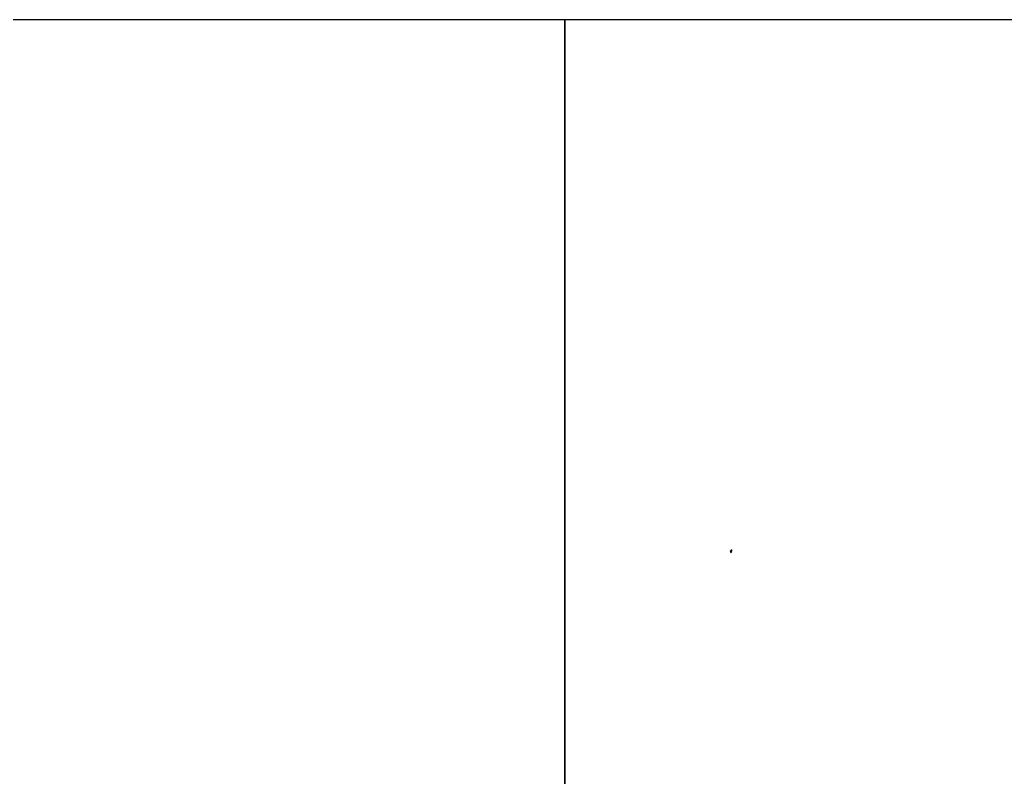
# Model space of a CAD drawing. Header units: millimetres. Extents: x 2519235 to 7246330, y 25937 to 201821.
# Drawn here: x 2672459 to 2713937, y 127965 to 159821 of the extents above; entities that cross this region are included whole.
import ezdxf

# ---------------------------------------------------------------- set-up
doc = ezdxf.new("R2010")
doc.units = ezdxf.units.MM
doc.set_wipeout_variables(frame=1)
doc.linetypes.add('CENTER', pattern=[50.8, 31.75, -6.35, 6.35, -6.35])
for name, color, linetype in [('000 - STRUCTURE_STEEL_ACCESORIES_MAIN_COLOR_2', 7, 'Continuous'), ('000 - STRUCTURE_STEEL_ACCESORIES_WIPEOUT_', 7, 'Continuous'), ('010 - ASPG_ACCESSORIES_HATCH_', 7, 'Continuous'), ('010 - ASPG_ACCESSORIES_SUB_COLOR_2', 7, 'Continuous'), ('010 - ASPG_ACCESSORIES_SYMBOL_', 7, 'Continuous'), ('010 - ASPG_FASTERN_HIDDEN_', 7, 'Continuous'), ('010 - ASPG_FASTERN_MAIN_COLOR_1', 7, 'Continuous'), ('010 - ASPG_FASTERN_SUB_COLOR_2', 7, 'Continuous')]:
    doc.layers.add(name, color=color, linetype=linetype)

# ---------------------------------------------------------------- blocks, each defined once
blk = doc.blocks.new('*U3382')
at = {"layer": '010 - ASPG_ACCESSORIES_SUB_COLOR_2', "color": 7}
for p, q in [((-2, -2), (-2, 0)), ((2, -1), (2, 0)), ((-3, -2), (3, -1)), ((-3, -2), (-2, -2)), ((-3, -2), (-2, -2)), ((-3, -4), (-2, -3)), ((-3, -4), (3, -3)), ((-3, -4), (-2, -4)), ((-3, -6), (-2, -5)), ((-3, -6), (-2, -6)), ((-3, -6), (3, -5)), ((-3, -6), (-2, -5)), ((-3, -6), (-2, -6)), ((-3, -6), (3, -5)), ((-3, -7), (-2, -8)), ((-3, -7), (-2, -7)), ((-3, -7), (3, -7)), ((-3, -9), (-2, -9)), ((-3, -9), (-2, -9)), ((-3, -9), (-2, -9)), ((-3, -11), (-2, -11)), ((-3, -11), (-2, -11)), ((-3, -11), (-2, -11)), ((-2, -2), (2, -1)), ((-2, -3), (-2, -2)), ((-2, -2), (2, -2)), ((-2, -3), (2, -3)), ((-2, -5), (-2, -4)), ((-2, -4), (2, -4)), ((-2, -5), (2, -5)), ((-2, -6), (2, -5)), ((-2, -5), (2, -5)), ((-2, -6), (2, -5)), ((-2, -7), (-2, -6)), ((-2, -7), (-2, -6)), ((-2, -7), (2, -6)), ((-2, -8), (2, -7)), ((-2, -9), (-2, -8)), ((-2, -9), (-1, -9)), ((-2, -9), (-2, -9)), ((-2, -11), (-2, -9)), ((-2, -11), (-2, -11)), ((-2, -11), (-2, -11)), ((-2, -12), (-2, -11)), ((-2, -12), (-2, -16)), ((0, -17), (-2, -16)), ((0, -8), (2, -8)), ((0, -17), (2, -16)), ((1, -9), (2, -9)), ((1, -9), (3, -9)), ((1, -11), (3, -10)), ((1, -10), (2, -10)), ((1, -11), (2, -11)), ((3, -1), (2, -1)), ((3, -1), (2, -2)), ((2, -3), (2, -2)), ((3, -3), (2, -3)), ((3, -3), (2, -4)), ((2, -5), (2, -4)), ((3, -5), (2, -5)), ((2, -6), (2, -5)), ((3, -5), (2, -5)), ((2, -6), (2, -5)), ((3, -5), (2, -5)), ((3, -5), (2, -5)), ((3, -7), (2, -6)), ((3, -7), (2, -7)), ((2, -8), (2, -7)), ((3, -9), (2, -8)), ((3, -9), (2, -9)), ((2, -10), (2, -9)), ((3, -10), (2, -10)), ((3, -10), (2, -11)), ((2, -11), (2, -16))]:
    blk.add_line(p, q, dxfattribs=at)
blk.add_lwpolyline([(0, -17), (1, -11), (1, -9, 0.417657), (0, -8, 0.070993), (-2, -9), (-2, -12)], format="xyb", dxfattribs=at)
at = {"layer": '010 - ASPG_ACCESSORIES_SYMBOL_', "color": 7, "linetype": 'CENTER'}
blk.add_line((0, 6), (0, -18), dxfattribs=at)
at = {"layer": '010 - ASPG_FASTERN_MAIN_COLOR_1', "color": 7}
for p, q in [((-6, 1), (-6, 0)), ((6, 0), (-6, 0)), ((5, 1), (-5, 1)), ((-5, 1), (-4, 1)), ((-4, 5), (-4, 1)), ((4, 1), (-4, 1)), ((3, 5), (-3, 5)), ((-3, 1), (-2, 1)), ((-2, 5), (-2, 1)), ((2, 5), (2, 1)), ((2, 1), (2, 1)), ((4, 5), (4, 1)), ((5, 1), (4, 1)), ((6, 1), (6, 0))]:
    blk.add_line(p, q, dxfattribs=at)
for centre, radius, start, end in [((-5, 1), 0.3, 90, 180), ((-3, 4), 1.56, 48.0171, 131.9829), ((0, 0), 5.63, 68.2799, 111.7201), ((3, 4), 1.56, 48.0171, 131.9829), ((5, 1), 0.3, 0, 90)]:
    blk.add_arc(centre, radius, start, end, dxfattribs=at)
blk = doc.blocks.new('000_ASPG_TYP_FILES_EXPANSION_BOLT_1')
at = {"layer": '010 - ASPG_FASTERN_HIDDEN_', "color": 7, "linetype": 'CENTER'}
blk.add_line((-15, 0), (75, 0), dxfattribs=at)
at = {"layer": '010 - ASPG_FASTERN_MAIN_COLOR_1', "color": 7}
for p, q in [((-8, 7), (-7, 8)), ((-8, 7), (-8, -7)), ((-7, 8), (-2, 8)), ((-7, 4), (-2, 4)), ((-2, 7), (-2, 8)), ((-2, 7), (-2, -7)), ((-7, -8), (-8, -7)), ((-7, -4), (-2, -4)), ((-7, -8), (-2, -8)), ((-2, -8), (-2, -7))]:
    blk.add_line(p, q, dxfattribs=at)
blk.add_lwpolyline([(-2, -8), (0, -8), (0, 8), (-2, 8)], close=True, dxfattribs=at)
for centre, radius, start, end in [((-5, 6), 3.33, 143.8846, 216.1154), ((4, 0), 12.4, 161.4826, 198.5174), ((-5, 6), 3.33, 323.8846, 36.1154), ((-14, 0), 12.4, 341.4826, 18.5174), ((-5, -6), 3.33, 143.8846, 216.1154), ((-5, -6), 3.33, 323.8846, 36.1154)]:
    blk.add_arc(centre, radius, start, end, dxfattribs=at)
at = {"layer": '010 - ASPG_FASTERN_SUB_COLOR_2', "color": 7}
for p, q in [((-13, 2), (-12, 3)), ((-13, -2), (-13, 2)), ((-11, 4), (-12, -4)), ((-11, 4), (-12, 3)), ((-12, 3), (-12, -3)), ((-12, 3), (-12, 3)), ((-10, 3), (-11, 4)), ((-10, 3), (-11, -3)), ((-10, 4), (-10, -4)), ((-9, 3), (-10, 4)), ((-10, 4), (-10, 3)), ((-8, 4), (-9, -4)), ((-8, 4), (-9, 3)), ((-9, 3), (-9, -3)), ((1, 4), (0, -4)), ((1, 4), (0, 3)), ((2, 4), (1, -4)), ((2, 4), (1, 3)), ((1, 3), (1, 4)), ((1, 3), (1, -3)), ((3, 3), (2, 4)), ((3, 3), (2, -3)), ((3, 4), (3, -4)), ((3, 4), (3, 3)), ((4, 3), (3, 4)), ((5, 4), (4, -4)), ((5, 4), (4, 3)), ((4, 3), (4, -3)), ((6, 4), (5, 3)), ((5, 3), (5, 4)), ((5, 3), (5, -3)), ((6, 4), (6, -4)), ((7, 3), (6, 4)), ((7, 3), (6, -3)), ((8, 4), (7, -4)), ((8, 4), (7, 3)), ((9, 4), (8, -4)), ((9, 4), (8, 3)), ((8, 3), (8, 4)), ((8, 3), (8, -3)), ((10, 3), (9, 4)), ((10, 3), (9, -3)), ((11, 3), (10, 4)), ((10, 4), (10, -4)), ((10, 4), (10, 3)), ((11, 3), (10, -3)), ((12, 4), (11, -4)), ((12, 4), (11, 3)), ((13, 4), (12, -4)), ((13, 4), (12, 3)), ((12, 3), (12, 4)), ((12, 3), (12, -3)), ((13, 4), (48, 4)), ((48, 3), (48, 4)), ((51, 3), (48, 3)), ((51, 4), (60, 5)), ((51, 2), (51, 4)), ((51, 2), (52, 2)), ((51, -4), (51, 1)), ((51, 1), (51, 1)), ((52, 1), (52, 0)), ((52, 0), (52, -1)), ((55, -1), (56, 1)), ((55, 0), (55, 1)), ((56, 2), (58, 2)), ((57, 1), (57, 1)), ((58, 1), (58, 0)), ((58, 0), (58, -1)), ((60, 5), (60, -1)), ((68, 4), (60, 3)), ((68, -4), (68, 4)), ((-13, -2), (-12, -3)), ((-11, -3), (-12, -4)), ((-12, -4), (-12, -3)), ((-10, -4), (-11, -3)), ((-9, -3), (-10, -4)), ((-8, -3), (-9, -4)), ((-9, -4), (-9, -3)), ((1, -3), (0, -4)), ((2, -3), (1, -4)), ((1, -4), (1, -3)), ((3, -4), (2, -3)), ((4, -3), (3, -4)), ((5, -3), (4, -4)), ((4, -4), (4, -3)), ((6, -4), (5, -3)), ((7, -4), (6, -3)), ((6, -3), (6, -4)), ((8, -3), (7, -4)), ((9, -3), (8, -4)), ((8, -4), (8, -3)), ((10, -4), (9, -3)), ((11, -4), (10, -3)), ((10, -3), (10, -4)), ((12, -3), (11, -4)), ((12, -4), (12, -3)), ((13, -4), (48, -4)), ((48, -4), (48, -3)), ((48, -3), (51, -3)), ((60, -5), (51, -4)), ((53, -2), (54, -2)), ((54, -1), (54, -1)), ((59, -1), (60, -1)), ((59, -2), (60, -2)), ((60, -2), (60, -5)), ((60, -3), (68, -4))]:
    blk.add_line(p, q, dxfattribs=at)
for centre, start, end in [((51, 0), 0, 121.9394), ((52, 1), 0, 90), ((56, 1), 90, 161.5651), ((57, 0), 90, 159.1163), ((57, 0), 3.0186, 90), ((58, 1), 0, 90), ((54, 0), 180, 270), ((53, -1), 180, 270), ((54, 0), 270, 341.5651), ((54, -1), 270, 339.1163), ((59, 0), 180, 267.8255), ((59, -1), 183.0186, 270)]:
    blk.add_arc(centre, 1, start, end, dxfattribs=at)

msp = doc.modelspace()

# ---------------------------------------------------------------- linework, layer by layer
at = {"color": 7}
for points in [[(2595400.188, 59821.36), (2695400.188, 59821.36), (2695400.188, 159821.36), (2595400.188, 159821.36)], [(2695400.188, 59821.36), (2795400.188, 59821.36), (2795400.188, 159821.36), (2695400.188, 159821.36)]]:
    msp.add_lwpolyline(points, close=True, dxfattribs=at)

# ---------------------------------------------------------------- next in the draw order: wipeouts: each hides what was drawn before it
msp.add_wipeout([(2702371.324, 137482.425), (2702416.324, 137482.425), (2702416.324, 137527.425), (2702421.324, 137527.425), (2702421.324, 137477.425), (2702371.324, 137477.425)], dxfattribs=at).dxf.layer = '000 - STRUCTURE_STEEL_ACCESORIES_WIPEOUT_'

# ---------------------------------------------------------------- next in the draw order: hatches: boundary and pattern name
at = {"layer": '010 - ASPG_ACCESSORIES_HATCH_'}
h = msp.add_hatch(dxfattribs=at)
h.set_pattern_fill('ANSI32', scale=0.03)
h.set_pattern_definition([(45, (0, 0), (-2.0205576272, 2.0205576272), []), (45, (1.347, 0), (-2.0205576272, 2.0205576272), [])])
h.paths.add_polyline_path([(2702371.324, 137482.425), (2702416.324, 137482.425), (2702416.324, 137527.425), (2702421.324, 137527.425), (2702421.324, 137477.425), (2702371.324, 137477.425)])

# ---------------------------------------------------------------- next in the draw order: linework, layer by layer
at = {"layer": '000 - STRUCTURE_STEEL_ACCESORIES_MAIN_COLOR_2', "color": 7}
msp.add_lwpolyline([(2702371.324, 137482.425), (2702416.324, 137482.425), (2702416.324, 137527.425), (2702421.324, 137527.425), (2702421.324, 137477.425), (2702371.324, 137477.425)], close=True, dxfattribs=at)

# ---------------------------------------------------------------- next in the draw order: block references
at = {"color": 7}
for name, p, rotation in [('000_ASPG_TYP_FILES_EXPANSION_BOLT_1', (2702396.324, 137482.425), 270), ('*U3382', (2702416.324, 137504.925), 90.00000000000001)]:
    msp.add_blockref(name, p, dxfattribs=dict(at, rotation=rotation))

doc.saveas('drawing.dxf')
